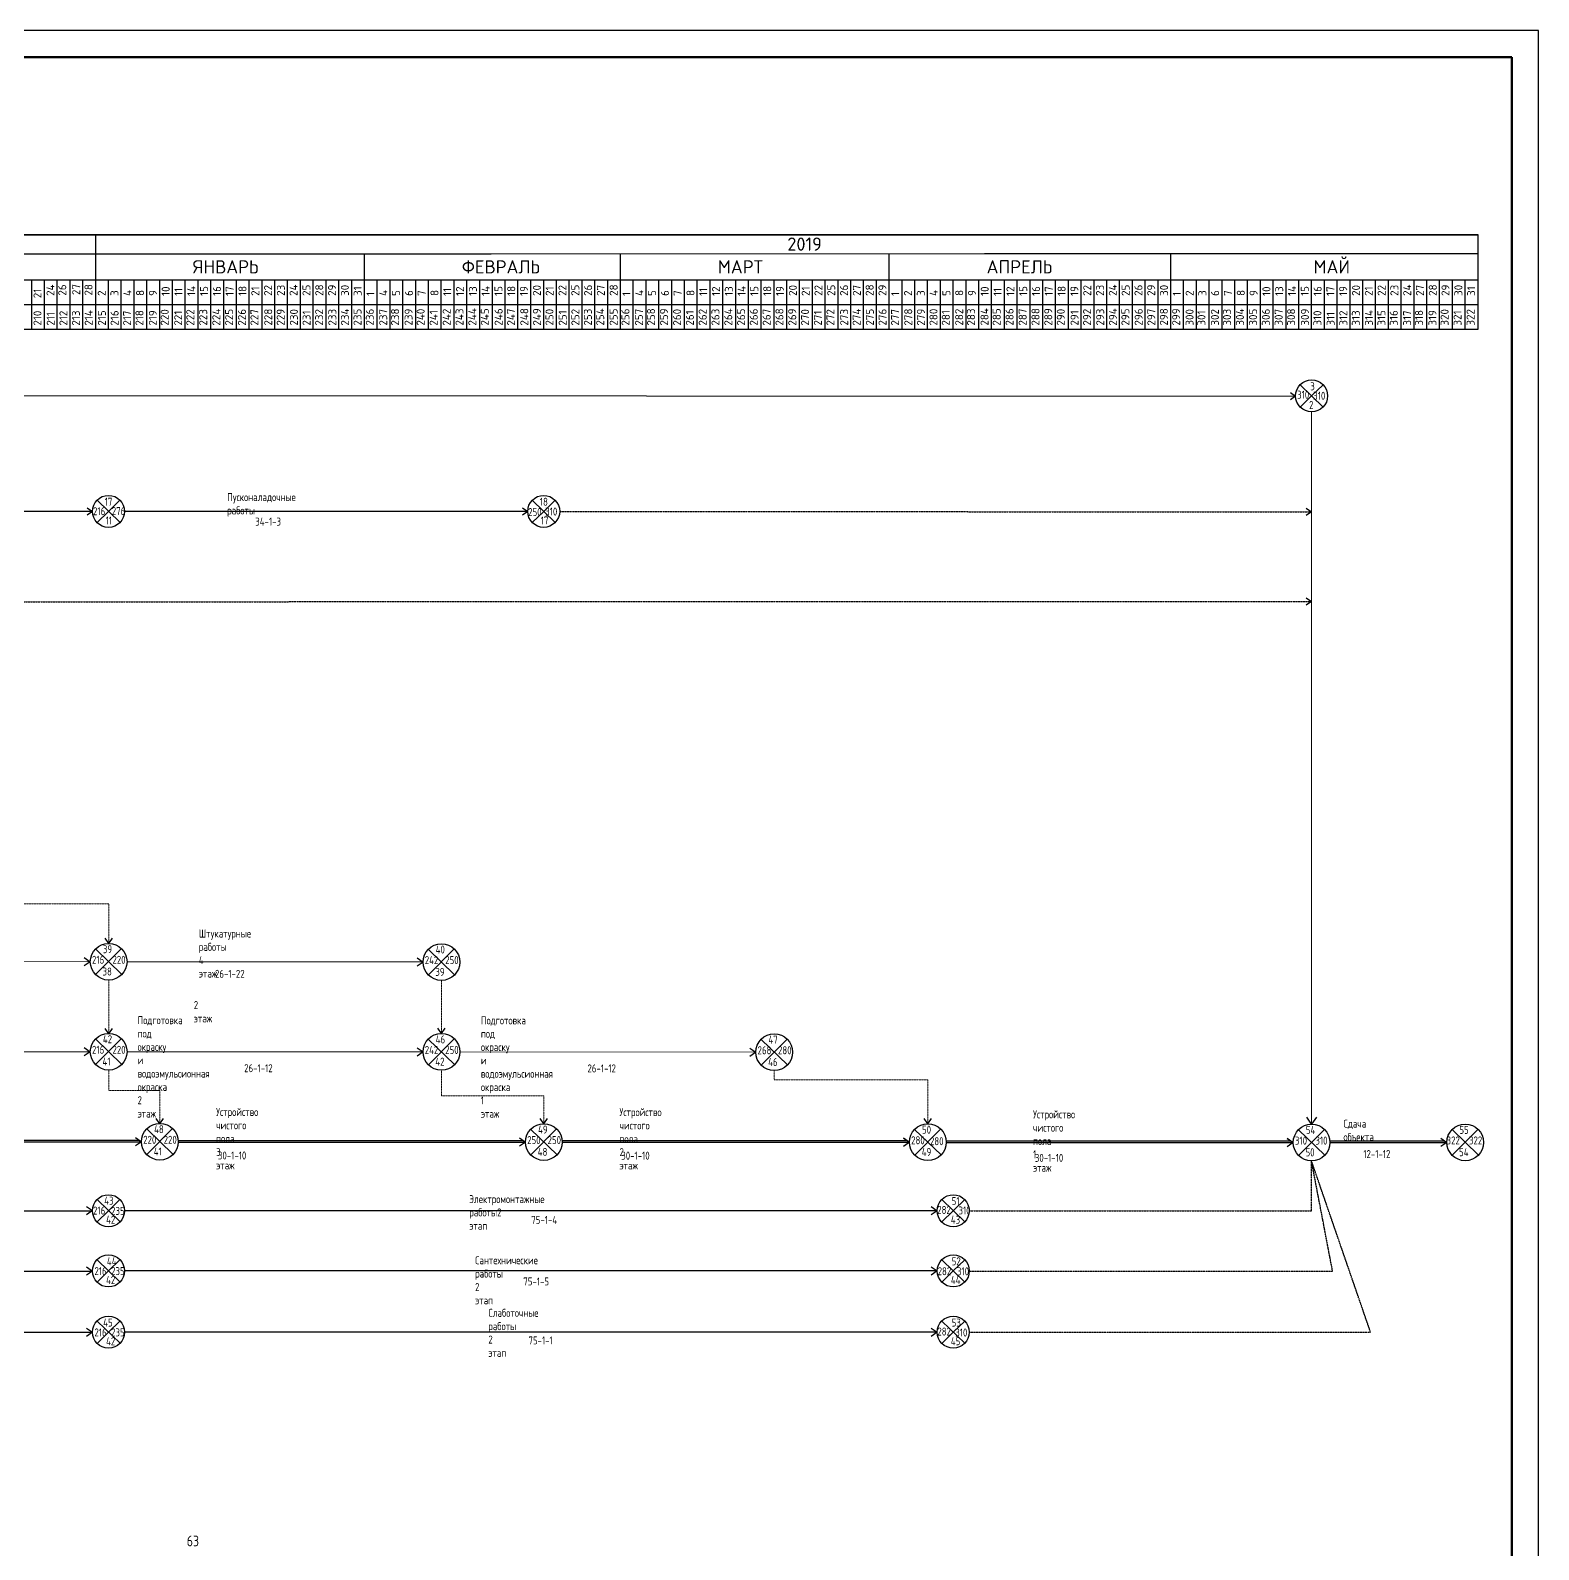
# Model space of a CAD drawing. Header units: millimetres. Extents: x -345369 to 252202, y 74562 to 424723.
# Drawn here: x -76518 to -48326, y 174752 to 203137 of the extents above; entities that cross this region are included whole.
import ezdxf

# ---------------------------------------------------------------- set-up
doc = ezdxf.new("R2010")
doc.units = ezdxf.units.MM
doc.linetypes.add('DASHED', pattern=[19.05, 12.7, -6.35])
doc.linetypes.add('N1', pattern=[550, 400, -150])
doc.layers.add('1STAIR2D', color=30, linetype='Continuous')
doc.layers.add('A0-08', color=101, linetype='Continuous')
doc.layers.add('Штампы&Таблицы', color=1, linetype='Continuous', lineweight=70)
doc.styles.add('ISOCPEUR', font='isocpeur.TTF', dxfattribs={"width": 0.8})

msp = doc.modelspace()

# ---------------------------------------------------------------- linework, layer by layer
msp.add_line((-48326.352797, 143737.13897), (-48326.352797, 203137.13897))
at = {"lineweight": 20}
for p, q in [((-52569.27172, 196008.539818), (-52569.27172, 182700.699034)), ((-80931.675816, 185739.183265), (-75397.30785, 185736.983549)), ((-74711.505652, 185736.068786), (-69177.216576, 185733.081713)), ((-80934.496144, 184057.646817), (-75400.220684, 184053.98814)), ((-74714.418361, 184054.697671), (-69180.050395, 184052.497955)), ((-68494.248198, 184051.583192), (-62959.959122, 184048.596119))]:
    msp.add_line(p, q, dxfattribs=at)
at = {"linetype": 'N1', "lineweight": 20, "ltscale": 0.01}
for p, q in [((-52570.923239, 195288.334104), (-52569.27172, 182700.699034)), ((-75054.407141, 186820.316676), (-84381.634171, 186820.316676)), ((-75054.407141, 186079.135648), (-75054.407141, 186820.316676)), ((-75054.407141, 184397.586433), (-75054.407141, 185393.332591)), ((-68834.329358, 184394.650054), (-68834.329358, 185387.047567)), ((-75054.407141, 183329.711418), (-75054.407141, 183711.783376)), ((-68834.329358, 183233.574975), (-68834.329358, 183708.846998)), ((-62614.112944, 183702.561973), (-62614.112944, 183528.438215)), ((-62614.112944, 183528.438215), (-59743.332696, 183528.438215)), ((-59743.332696, 183528.438215), (-59743.332696, 182706.984059)), ((-74097.464988, 183329.711418), (-75054.407141, 183329.711418)), ((-74097.464988, 182716.062751), (-74097.464988, 183329.711418)), ((-66920.445052, 183233.574975), (-68834.329358, 183233.574975)), ((-66920.445052, 182709.920438), (-66920.445052, 183233.574975))]:
    msp.add_line(p, q, dxfattribs=at)
at = {"color": 0, "linetype": 'Continuous'}
msp.add_line((-75356.456733, 194150.528362), (-106397.267813, 194150.528362), dxfattribs=at)
at = {"linetype": 'Continuous'}
for p, q in [((-67222.448434, 194150.528362), (-74758.367887, 194150.528362)), ((-67222.448434, 194150.528362), (-74758.367887, 194150.528362)), ((-59566.911212, 181083.81059), (-74758.367887, 181083.81059)), ((-59566.014759, 179958.945146), (-74758.367887, 179958.945146)), ((-59566.911212, 178814.044421), (-74758.367887, 178814.044421))]:
    msp.add_line(p, q, dxfattribs=at)
at = {"linetype": 'N1', "ltscale": 0.01}
for p, q in [((-66624.359589, 194150.528362), (-52569.27172, 194140.280744)), ((-80978.49188, 192462.601552), (-52570.552829, 192465.12028)), ((-80978.49188, 192462.601552), (-52570.552829, 192465.12028)), ((-52572.276889, 181084.090549), (-52572.276889, 182014.909147)), ((-52177.553891, 179955.282377), (-52572.276889, 182014.909147)), ((-51467.856116, 178814.132547), (-52572.276889, 182014.909147)), ((-58968.822366, 181083.81059), (-52572.276889, 181084.232301)), ((-58971.856588, 179954.955517), (-52177.582908, 179955.433783)), ((-58968.83081, 178816.291636), (-51467.856116, 178814.132547))]:
    msp.add_line(p, q, dxfattribs=at)
at = {"linetype": 'Continuous', "lineweight": 30}
for p, q in [((-74443.157586, 182365.967436), (-81301.185711, 182366.042098)), ((-81257.418325, 182404.49636), (-74488.350374, 182404.73196)), ((-73755.499019, 182398.473954), (-67311.455894, 182398.698241)), ((-67266.263106, 182359.933718), (-73754.815962, 182360.004357)), ((-66578.386637, 182395.67147), (-60134.343511, 182395.895757)), ((-60089.150723, 182357.131234), (-66577.70358, 182357.201873)), ((-59401.356201, 182389.252654), (-52960.282561, 182389.476838)), ((-52912.15309, 182354.079415), (-59400.575959, 182354.118738)), ((-52228.155024, 182392.738281), (-50089.502313, 182392.812717)), ((-50044.309525, 182354.048194), (-52226.390431, 182354.07195))]:
    msp.add_line(p, q, dxfattribs=at)
at = {"linetype": 'DASHED', "ltscale": 0.5}
for p, q in [((-87195.610704, 181082.388096), (-75358.35209, 181084.277522)), ((-87198.644925, 179953.533024), (-75359.618147, 179955.422733)), ((-90308.63166, 178814.044421), (-75359.864402, 178816.430496))]:
    msp.add_line(p, q, dxfattribs=at)
at = {"linetype": 'DASHED', "ltscale": 0.003}
for p, q in [((-75057.41231, 179958.945146), (-75052.777633, 179958.917282)), ((-59266.970336, 179958.945146), (-59262.335659, 179958.917282))]:
    msp.add_line(p, q, dxfattribs=at)
at = {"layer": '1STAIR2D'}
msp.add_line((-48326.352797, 203137.13897), (-132326.352797, 203137.13897), dxfattribs=at)
at = {"layer": '1STAIR2D', "lineweight": 100}
for p, q in [((-48826.352797, 202637.13897), (-130326.352797, 202637.13897)), ((-48826.352797, 144237.13897), (-48826.352797, 202637.13897))]:
    msp.add_line(p, q, dxfattribs=at)
at = {"layer": 'A0-08', "color": 0, "lineweight": 30}
for p, q in [((-123056.058964, 199317.87628), (-49459.209723, 199317.87628)), ((-119010.121779, 199317.87628), (-49459.209723, 199317.87628)), ((-49459.209723, 199317.87628), (-85664.840601, 199317.87628)), ((-75296.647848, 197553.470532), (-75296.647848, 199317.87628)), ((-49459.209723, 197553.470532), (-49459.209723, 199317.87628)), ((-123855.664503, 198951.17112), (-49459.209723, 198969.31087)), ((-123855.664503, 198951.17112), (-49459.209723, 198969.31087)), ((-85664.840601, 198951.17112), (-49459.209723, 198974.185283)), ((-70272.701546, 197553.470532), (-70272.701546, 198964.236011)), ((-65487.990782, 197553.470532), (-65487.990782, 198965.402645)), ((-60464.04448, 197553.470532), (-60464.04448, 198967.190044)), ((-55200.86264, 197553.470532), (-55200.86264, 198970.535593)), ((-113302.349797, 198479.312065), (-49459.209723, 198479.312065)), ((-76492.825539, 197553.470532), (-76492.825539, 198479.312065)), ((-76255.85843, 197553.470532), (-76255.85843, 198479.312065)), ((-76014.354463, 197553.470532), (-76014.354463, 198479.312065)), ((-75775.118925, 197553.470532), (-75775.118925, 198479.312065)), ((-75535.883386, 197553.470532), (-75535.883386, 198479.312065)), ((-75057.41231, 197553.470532), (-75057.41231, 198479.312065)), ((-74818.176772, 197553.470532), (-74818.176772, 198479.312065)), ((-74578.941234, 197553.470532), (-74578.941234, 198479.312065)), ((-74339.705695, 197553.470532), (-74339.705695, 198479.312065)), ((-74100.470157, 197553.470532), (-74100.470157, 198479.312065)), ((-73861.234619, 197553.470532), (-73861.234619, 198479.312065)), ((-73621.999081, 197553.470532), (-73621.999081, 198479.312065)), ((-73382.763543, 197553.470532), (-73382.763543, 198479.312065)), ((-73143.528004, 197553.470532), (-73143.528004, 198479.312065)), ((-72904.292466, 197553.470532), (-72904.292466, 198479.312065)), ((-72665.056928, 197553.470532), (-72665.056928, 198479.312065)), ((-72425.82139, 197553.470532), (-72425.82139, 198479.312065)), ((-72186.585852, 197553.470532), (-72186.585852, 198479.312065)), ((-71947.350313, 197553.470532), (-71947.350313, 198479.312065)), ((-71710.383204, 197553.470532), (-71710.383204, 198479.312065)), ((-71468.879237, 197553.470532), (-71468.879237, 198479.312065)), ((-71229.643699, 197553.470532), (-71229.643699, 198479.312065)), ((-70990.408161, 197553.470532), (-70990.408161, 198479.312065)), ((-70751.172622, 197553.470532), (-70751.172622, 198479.312065)), ((-70511.937084, 197553.470532), (-70511.937084, 198479.312065)), ((-70272.701546, 197553.470532), (-70272.701546, 198479.312065)), ((-70033.466008, 197553.470532), (-70033.466008, 198479.312065)), ((-69794.23047, 197553.470532), (-69794.23047, 198479.312065)), ((-69554.994932, 197553.470532), (-69554.994932, 198479.312065)), ((-69315.759393, 197553.470532), (-69315.759393, 198479.312065)), ((-69076.523855, 197553.470532), (-69076.523855, 198479.312065)), ((-68837.288317, 197553.470532), (-68837.288317, 198479.312065)), ((-68598.052779, 197553.470532), (-68598.052779, 198479.312065)), ((-68358.817241, 197553.470532), (-68358.817241, 198479.312065)), ((-68119.581702, 197553.470532), (-68119.581702, 198479.312065)), ((-67880.346164, 197553.470532), (-67880.346164, 198479.312065)), ((-67641.110626, 197553.470532), (-67641.110626, 198479.312065)), ((-67404.143517, 197553.470532), (-67404.143517, 198479.312065)), ((-67162.63955, 197553.470532), (-67162.63955, 198479.312065)), ((-66923.404011, 197553.470532), (-66923.404011, 198479.312065)), ((-66684.168473, 197553.470532), (-66684.168473, 198479.312065)), ((-66444.932935, 197553.470532), (-66444.932935, 198479.312065)), ((-66205.697397, 197553.470532), (-66205.697397, 198479.312065)), ((-65966.461859, 197553.470532), (-65966.461859, 198479.312065)), ((-65727.22632, 197553.470532), (-65727.22632, 198479.312065)), ((-65487.990782, 197553.470532), (-65487.990782, 198479.312065)), ((-65248.755244, 197553.470532), (-65248.755244, 198479.312065)), ((-65009.519706, 197553.470532), (-65009.519706, 198479.312065)), ((-64770.284168, 197553.470532), (-64770.284168, 198479.312065)), ((-64531.048629, 197553.470532), (-64531.048629, 198479.312065)), ((-64291.813091, 197553.470532), (-64291.813091, 198479.312065)), ((-64052.577553, 197553.470532), (-64052.577553, 198479.312065)), ((-63813.342015, 197553.470532), (-63813.342015, 198479.312065)), ((-63574.106477, 197553.470532), (-63574.106477, 198479.312065)), ((-63334.870938, 197553.470532), (-63334.870938, 198479.312065)), ((-63097.903829, 197553.470532), (-63097.903829, 198479.312065)), ((-62856.399862, 197553.470532), (-62856.399862, 198479.312065)), ((-62617.164324, 197553.470532), (-62617.164324, 198479.312065)), ((-62377.928786, 197553.470532), (-62377.928786, 198479.312065)), ((-62138.693247, 197553.470532), (-62138.693247, 198479.312065)), ((-61899.457709, 197553.470532), (-61899.457709, 198479.312065)), ((-61660.222171, 197553.470532), (-61660.222171, 198479.312065)), ((-61420.986633, 197553.470532), (-61420.986633, 198479.312065)), ((-61181.751095, 197553.470532), (-61181.751095, 198479.312065)), ((-60942.515557, 197553.470532), (-60942.515557, 198479.312065)), ((-60703.280018, 197553.470532), (-60703.280018, 198479.312065)), ((-60464.04448, 197553.470532), (-60464.04448, 198479.312065)), ((-60224.808942, 197553.470532), (-60224.808942, 198479.312065)), ((-59985.573404, 197553.470532), (-59985.573404, 198479.312065)), ((-59746.337866, 197553.470532), (-59746.337866, 198479.312065)), ((-59507.102327, 197553.470532), (-59507.102327, 198479.312065)), ((-59267.866789, 197553.470532), (-59267.866789, 198479.312065)), ((-59028.631251, 197553.470532), (-59028.631251, 198479.312065)), ((-58791.664142, 197553.470532), (-58791.664142, 198479.312065)), ((-58550.160175, 197553.470532), (-58550.160175, 198479.312065)), ((-58310.924636, 197553.470532), (-58310.924636, 198479.312065)), ((-58071.689098, 197553.470532), (-58071.689098, 198479.312065)), ((-57832.45356, 197553.470532), (-57832.45356, 198479.312065)), ((-57593.218022, 197553.470532), (-57593.218022, 198479.312065)), ((-57353.982484, 197553.470532), (-57353.982484, 198479.312065)), ((-57114.746945, 197553.470532), (-57114.746945, 198479.312065)), ((-56875.511407, 197553.470532), (-56875.511407, 198479.312065)), ((-56636.275869, 197553.470532), (-56636.275869, 198479.312065)), ((-56397.040331, 197553.470532), (-56397.040331, 198479.312065)), ((-56157.804793, 197553.470532), (-56157.804793, 198479.312065)), ((-55918.569254, 197553.470532), (-55918.569254, 198479.312065)), ((-55679.333716, 197553.470532), (-55679.333716, 198479.312065)), ((-55440.098178, 197553.470532), (-55440.098178, 198479.312065)), ((-55200.86264, 197553.470532), (-55200.86264, 198479.312065)), ((-54961.627102, 197553.470532), (-54961.627102, 198479.312065)), ((-54722.391563, 197553.470532), (-54722.391563, 198479.312065)), ((-54485.424454, 197553.470532), (-54485.424454, 198479.312065)), ((-54243.920487, 197553.470532), (-54243.920487, 198479.312065)), ((-54004.684949, 197553.470532), (-54004.684949, 198479.312065)), ((-53765.449411, 197553.470532), (-53765.449411, 198479.312065)), ((-53765.449411, 197553.470532), (-53765.449411, 198479.312065)), ((-53526.213872, 197553.470532), (-53526.213872, 198479.312065)), ((-53286.978334, 197553.470532), (-53286.978334, 198479.312065)), ((-53047.742796, 197553.470532), (-53047.742796, 198479.312065)), ((-52808.507258, 197553.470532), (-52808.507258, 198479.312065)), ((-52569.27172, 197553.470532), (-52569.27172, 198479.312065)), ((-52330.036182, 197553.470532), (-52330.036182, 198479.312065)), ((-52090.800643, 197553.470532), (-52090.800643, 198479.312065)), ((-51851.565105, 197553.470532), (-51851.565105, 198479.312065)), ((-51612.329567, 197553.470532), (-51612.329567, 198479.312065)), ((-51373.094029, 197553.470532), (-51373.094029, 198479.312065)), ((-51133.858491, 197553.470532), (-51133.858491, 198479.312065)), ((-50894.622952, 197553.470532), (-50894.622952, 198479.312065)), ((-50655.387414, 197553.470532), (-50655.387414, 198479.312065)), ((-50418.420305, 197553.470532), (-50418.420305, 198479.312065)), ((-50176.916338, 197553.470532), (-50176.916338, 198479.312065)), ((-49937.6808, 197553.470532), (-49937.6808, 198479.312065)), ((-49698.445261, 197553.470532), (-49698.445261, 198479.312065)), ((-49459.209723, 197553.470532), (-49459.209723, 198479.312065)), ((-123186.46479, 198016.391299), (-49459.209723, 198016.391299)), ((-113302.349797, 197553.470532), (-49459.209723, 197553.470532))]:
    msp.add_line(p, q, dxfattribs=at)
at = {"layer": 'A0-08', "color": 0, "lineweight": 25}
for p, q in [((-52784.360418, 196515.344724), (-52354.183021, 196099.823758)), ((-52569.27172, 196307.584241), (-52355.602075, 196516.803862)), ((-118598.280261, 196336.541719), (-52868.28885, 196303.544114)), ((-52782.941364, 196098.36462), (-52569.27172, 196307.584241)), ((-75272.501009, 194358.288845), (-74842.323611, 193942.767879)), ((-67138.49271, 194358.288845), (-66708.315313, 193942.767879)), ((-75301.040209, 185974.464235), (-74807.774072, 185498.004005)), ((-75299.413039, 185496.330873), (-74815.31916, 185982.035657)), ((-75054.407141, 186079.135648), (-75123.017074, 186177.120788)), ((-75054.407141, 186079.135648), (-74985.797207, 186177.120788)), ((-69080.962426, 185968.17921), (-68587.69629, 185491.71898)), ((-69079.335257, 185490.045849), (-68595.241377, 185975.750632)), ((-75301.040209, 184292.915019), (-74807.774072, 183816.454789)), ((-75299.413039, 183814.781658), (-74815.31916, 184300.486441)), ((-75054.407141, 184391.314554), (-75123.017074, 184489.299694)), ((-75054.407141, 184391.314554), (-74985.797207, 184489.299694)), ((-69080.962426, 184289.978641), (-68587.69629, 183813.518411)), ((-69079.335257, 183811.84528), (-68595.241377, 184297.550063)), ((-68834.329358, 184394.650054), (-68902.939292, 184492.635194)), ((-68834.329358, 184394.650054), (-68765.719424, 184492.635194)), ((-62860.746012, 184283.693616), (-62367.479876, 183807.233386)), ((-62859.118843, 183805.560255), (-62375.024964, 184291.265038)), ((-74097.464988, 182709.920409), (-74166.074921, 182807.905549)), ((-74097.464988, 182709.920409), (-74028.855054, 182807.905549)), ((-66920.304759, 182709.920409), (-66988.914693, 182807.905549)), ((-66920.304759, 182709.920409), (-66851.694826, 182807.905549)), ((-59743.332696, 182706.984059), (-59811.94263, 182804.969199)), ((-59743.332696, 182706.984059), (-59674.722762, 182804.969199)), ((-74344.098056, 182611.391338), (-73850.83192, 182134.931108)), ((-74342.470887, 182133.257977), (-73858.377007, 182618.96276)), ((-67167.07812, 182605.249024), (-66673.811984, 182128.788794)), ((-67165.450951, 182127.115663), (-66681.357072, 182612.820446)), ((-59989.965764, 182602.312646), (-59496.699628, 182125.852416)), ((-59988.338595, 182124.179285), (-59504.244716, 182609.884068)), ((-52815.904788, 182596.027621), (-52322.638651, 182119.567391)), ((-52814.277619, 182117.89426), (-52330.183739, 182603.599043)), ((-49945.12454, 182599.363501), (-49451.858403, 182122.903271)), ((-49943.49737, 182121.230139), (-49459.403491, 182606.934923)), ((-75272.501009, 181291.571073), (-74842.323611, 180876.050106)), ((-75057.41231, 181083.81059), (-74843.742666, 181293.030211)), ((-59482.955488, 181291.571073), (-59052.77809, 180876.050106)), ((-59267.866789, 181083.81059), (-59054.197145, 181293.030211)), ((-75271.081954, 180874.590968), (-75057.41231, 181083.81059)), ((-59481.536433, 180874.590968), (-59267.866789, 181083.81059)), ((-75272.501009, 180166.705629), (-74842.323611, 179751.184663)), ((-75057.41231, 179958.945146), (-74843.742666, 180168.164767)), ((-59482.059035, 180166.705629), (-59051.881638, 179751.184663)), ((-59266.970336, 179958.945146), (-59053.300692, 180168.164767)), ((-75271.081954, 179749.725525), (-75057.41231, 179958.945146)), ((-59480.639981, 179749.725525), (-59266.970336, 179958.945146)), ((-75272.501009, 179021.804904), (-74842.323611, 178606.283937)), ((-75057.41231, 178814.044421), (-74843.742666, 179023.264042)), ((-59482.955488, 179021.804904), (-59052.77809, 178606.283937)), ((-59267.866789, 178814.044421), (-59054.197145, 179023.264042)), ((-75271.081954, 178604.8248), (-75057.41231, 178814.044421)), ((-59481.536433, 178604.8248), (-59267.866789, 178814.044421))]:
    msp.add_line(p, q, dxfattribs=at)
for points in [[(-52966.27399, 196372.154048), (-52868.28885, 196303.544114), (-52966.27399, 196234.93418)], [(-75454.441873, 194219.138296), (-75356.456733, 194150.528362), (-75454.441873, 194081.918428)], [(-75271.081954, 193941.308741), (-75057.41231, 194150.528362), (-74843.742666, 194359.747983)], [(-67320.433574, 194219.138296), (-67222.448434, 194150.528362), (-67320.433574, 194081.918428)], [(-67137.073656, 193941.308741), (-66923.404011, 194150.528362), (-66709.734367, 194359.747983)], [(-52668.908379, 194208.891882), (-52570.923239, 194140.281948), (-52668.908379, 194071.672015)], [(-52668.537969, 192533.730214), (-52570.552829, 192465.12028), (-52668.537969, 192396.510347)], [(-75509.66333, 185814.196683), (-75397.307935, 185735.524588), (-75509.66333, 185656.852494)], [(-69289.585547, 185807.911658), (-69177.230152, 185729.239564), (-69289.585547, 185650.567469)], [(-75509.66333, 184132.647468), (-75397.307935, 184053.975373), (-75509.66333, 183975.303278)], [(-69289.585547, 184129.711089), (-69177.230152, 184051.038995), (-69289.585547, 183972.3669)], [(-63069.369133, 184123.426064), (-62957.013738, 184044.75397), (-63069.369133, 183966.081875)], [(-52479.30039, 182829.19141), (-52569.27172, 182700.699034), (-52659.24305, 182829.19141)], [(-67375.701241, 182444.981473), (-67263.345846, 182366.309378), (-67375.701241, 182287.637283)], [(-60198.588885, 182442.045094), (-60086.23349, 182363.373), (-60198.588885, 182284.700905)], [(-60198.588859, 182442.178989), (-60086.233464, 182363.506894), (-60198.588859, 182284.8348)], [(-53024.527909, 182435.76007), (-52912.172514, 182357.087975), (-53024.527909, 182278.41588)], [(-50153.747661, 182439.095949), (-50041.392266, 182360.423854), (-50153.747661, 182281.75176)], [(-50153.747661, 182439.095949), (-50041.392266, 182360.423854), (-50153.747661, 182281.75176)], [(-75468.806723, 181164.280545), (-75356.451328, 181085.60845), (-75468.806723, 181006.936356)], [(-59679.266607, 181162.482684), (-59566.911212, 181083.81059), (-59679.266607, 181005.138495)], [(-75468.809273, 180036.310472), (-75356.453878, 179957.638378), (-75468.809273, 179878.966283)], [(-59678.370154, 180037.617241), (-59566.014759, 179958.945146), (-59678.370154, 179880.273051)], [(-75468.812128, 178892.716515), (-75356.456733, 178814.044421), (-75468.812128, 178735.372326)], [(-59679.266607, 178892.716515), (-59566.911212, 178814.044421), (-59679.266607, 178735.372326)]]:
    msp.add_lwpolyline(points, dxfattribs=at)
at = {"layer": 'A0-08', "color": 0, "lineweight": 30}
for points in [[(-74552.596456, 182451.724723), (-74440.241061, 182373.052628), (-74552.596456, 182294.380534)], [(-67375.701976, 182445.691004), (-67263.34658, 182367.018909), (-67375.701976, 182288.346815)], [(-60198.589593, 182442.88852), (-60086.234198, 182364.216425), (-60198.589593, 182285.544331)], [(-53024.528643, 182436.469601), (-52912.173248, 182357.797506), (-53024.528643, 182279.125412)], [(-50153.748395, 182439.80548), (-50041.393, 182361.133386), (-50153.748395, 182282.461291)]]:
    msp.add_lwpolyline(points, dxfattribs=at)
at = {"layer": 'A0-08', "color": 0, "lineweight": 25}
for centre, radius in [((-52569.27172, 196307.584241), 299.044423), ((-75057.41231, 194150.528362), 299.044423), ((-66923.404011, 194150.528362), 299.044423), ((-75054.407141, 185736.23412), 342.901528), ((-68834.329358, 185729.949095), 342.901528), ((-75054.407141, 184054.684904), 342.901528), ((-68834.329358, 184051.748526), 342.901528), ((-62614.112944, 184045.463501), 342.901528), ((-74097.464988, 182373.161223), 342.901528), ((-66920.445052, 182367.018909), 342.901528), ((-59743.332696, 182364.082531), 342.901528), ((-52569.27172, 182357.797506), 342.901528), ((-49698.491472, 182361.133386), 342.901528), ((-75057.41231, 181083.81059), 299.044423), ((-59267.866789, 181083.81059), 299.044423), ((-75057.41231, 179958.945146), 299.044423), ((-59266.970336, 179958.945146), 299.044423), ((-75057.41231, 178814.044421), 299.044423), ((-59267.866789, 178814.044421), 299.044423)]:
    msp.add_circle(centre, radius, dxfattribs=at)
at = {"layer": 'Штампы&Таблицы', "lineweight": 25}
msp.add_line((-48326.338093, 143737.157252), (-48326.338093, 203137.157252), dxfattribs=at)

# ---------------------------------------------------------------- texts
at = {"lineweight": 25, "style": 'ISOCPEUR'}
for s, p in [('2019', (-62368.420764, 199020.499496)), ('ЯНВАРЬ', (-73477.549375, 198595.266871)), ('ФЕВРАЛЬ', (-68453.603073, 198595.266871)), ('МАРТ', (-63668.892309, 198595.266871)), ('АПРЕЛЬ', (-58644.946007, 198595.266871)), ('МАЙ', (-52534.407225, 198595.266871))]:
    msp.add_text(s, height=247.4037, dxfattribs=at).set_placement(p)
at = {"layer": 'A0-08', "color": 0, "lineweight": 25, "style": 'ISOCPEUR'}
for s, height, p in [('21', 149.5222114, (-76310.268095, 198132.623385)), ('24', 149.5222114, (-76067.180442, 198176.055447)), ('26', 149.5222114, (-75847.195068, 198180.402556)), ('27', 149.5222114, (-75586.419807, 198191.739855)), ('28', 149.5222114, (-75357.188928, 198181.959476)), ('2', 149.522211, (-75110.238289, 198176.055447)), ('3', 149.522211, (-74871.002751, 198176.055447)), ('4', 149.522211, (-74631.767213, 198176.055447)), ('8', 149.522211, (-74392.531675, 198176.055447)), ('9', 149.522211, (-74153.296136, 198176.055447)), ('10', 149.5222114, (-73914.060598, 198176.055447)), ('11', 149.5222114, (-73674.82506, 198176.055447)), ('14', 149.5222114, (-73435.589522, 198176.055447)), ('15', 149.5222114, (-73196.353984, 198176.055447)), ('16', 149.5222114, (-72957.118445, 198176.055447)), ('17', 149.5222114, (-72717.882907, 198176.055447)), ('18', 149.5222114, (-72478.647369, 198176.055447)), ('21', 149.5222114, (-72239.411831, 198176.055447)), ('22', 149.5222114, (-72000.176293, 198176.055447)), ('23', 149.5222114, (-71760.940754, 198176.055447)), ('24', 149.5222114, (-71523.973645, 198176.055447)), ('25', 149.5222114, (-71282.469678, 198176.055447)), ('28', 149.5222114, (-71043.23414, 198176.055447)), ('29', 149.5222114, (-70803.998602, 198176.055447)), ('30', 149.5222114, (-70564.763063, 198176.055447)), ('31', 149.5222114, (-70325.527525, 198176.055447)), ('1', 149.522211, (-70086.291987, 198176.055447)), ('4', 149.522211, (-69847.056449, 198176.055447)), ('5', 149.522211, (-69607.820911, 198176.055447)), ('6', 149.522211, (-69368.585372, 198176.055447)), ('7', 149.522211, (-69129.349834, 198176.055447)), ('8', 149.522211, (-68890.114296, 198176.055447)), ('11', 149.5222114, (-68650.878758, 198176.055447)), ('12', 149.5222114, (-68411.64322, 198176.055447)), ('13', 149.5222114, (-68172.407681, 198176.055447)), ('14', 149.5222114, (-67933.172143, 198176.055447)), ('15', 149.5222114, (-67693.936605, 198176.055447)), ('18', 149.5222114, (-67454.701067, 198176.055447)), ('19', 149.5222114, (-67217.733958, 198176.055447)), ('20', 149.5222114, (-66976.229991, 198176.055447)), ('21', 149.5222114, (-66736.994452, 198176.055447)), ('22', 149.5222114, (-66497.758914, 198176.055447)), ('25', 149.5222114, (-66258.523376, 198176.055447)), ('26', 149.5222114, (-66019.287838, 198176.055447)), ('27', 149.5222114, (-65780.0523, 198176.055447)), ('28', 149.5222114, (-65540.816761, 198176.055447)), ('1', 149.522211, (-65301.581223, 198176.055447)), ('4', 149.522211, (-65062.345685, 198176.055447)), ('5', 149.522211, (-64823.110147, 198176.055447)), ('6', 149.522211, (-64583.874609, 198176.055447)), ('7', 149.522211, (-64344.63907, 198176.055447)), ('8', 149.522211, (-64105.403532, 198176.055447)), ('11', 149.5222114, (-63866.167994, 198176.055447)), ('12', 149.5222114, (-63626.932456, 198176.055447)), ('13', 149.5222114, (-63387.696918, 198176.055447)), ('14', 149.5222114, (-63148.461379, 198176.055447)), ('15', 149.5222114, (-62911.49427, 198176.055447)), ('18', 149.5222114, (-62669.990303, 198176.055447)), ('19', 149.5222114, (-62430.754765, 198176.055447)), ('20', 149.5222114, (-62191.519227, 198176.055447)), ('21', 149.5222114, (-61952.283688, 198176.055447)), ('22', 149.5222114, (-61713.04815, 198176.055447)), ('25', 149.5222114, (-61473.812612, 198176.055447)), ('26', 149.5222114, (-61234.577074, 198176.055447)), ('27', 149.5222114, (-60995.341536, 198176.055447)), ('28', 149.5222114, (-60756.105997, 198176.055447)), ('29', 149.5222114, (-60516.870459, 198176.055447)), ('1', 149.522211, (-60277.634921, 198176.055447)), ('2', 149.522211, (-60038.399383, 198176.055447)), ('3', 149.522211, (-59799.163845, 198176.055447)), ('4', 149.522211, (-59559.928306, 198176.055447)), ('5', 149.522211, (-59320.692768, 198176.055447)), ('8', 149.522211, (-59081.45723, 198176.055447)), ('9', 149.522211, (-58842.221692, 198176.055447)), ('10', 149.5222114, (-58605.254583, 198176.055447)), ('11', 149.5222114, (-58363.750616, 198176.055447)), ('12', 149.5222114, (-58124.515077, 198176.055447)), ('15', 149.5222114, (-57885.279539, 198176.055447)), ('16', 149.5222114, (-57646.044001, 198176.055447)), ('17', 149.5222114, (-57406.808463, 198176.055447)), ('18', 149.5222114, (-57167.572925, 198176.055447)), ('19', 149.5222114, (-56928.337386, 198176.055447)), ('22', 149.5222114, (-56689.101848, 198176.055447)), ('23', 149.5222114, (-56449.86631, 198176.055447)), ('24', 149.5222114, (-56210.630772, 198176.055447)), ('25', 149.5222114, (-55971.395234, 198176.055447)), ('26', 149.5222114, (-55732.159695, 198176.055447)), ('29', 149.5222114, (-55492.924157, 198176.055447)), ('30', 149.5222114, (-55253.688619, 198176.055447)), ('1', 149.522211, (-55014.453081, 198176.055447)), ('2', 149.522211, (-54775.217543, 198176.055447)), ('3', 149.522211, (-54535.982004, 198176.055447)), ('6', 149.522211, (-54299.014895, 198176.055447)), ('7', 149.522211, (-54057.510928, 198176.055447)), ('8', 149.522211, (-53818.27539, 198176.055447)), ('9', 149.522211, (-53579.039852, 198176.055447)), ('10', 149.5222114, (-53339.804313, 198176.055447)), ('13', 149.5222114, (-53100.568775, 198176.055447)), ('14', 149.5222114, (-52861.333237, 198176.055447)), ('15', 149.5222114, (-52622.097699, 198176.055447)), ('16', 149.5222114, (-52382.862161, 198176.055447)), ('17', 149.5222114, (-52143.626622, 198176.055447)), ('19', 149.5222114, (-51904.462308, 198176.055447)), ('20', 149.5222114, (-51665.22677, 198176.055447)), ('21', 149.5222114, (-51425.991232, 198176.055447)), ('22', 149.5222114, (-51186.755694, 198176.055447)), ('23', 149.5222114, (-50947.520155, 198176.055447)), ('24', 149.5222114, (-50708.284617, 198176.055447)), ('27', 149.5222114, (-50469.049079, 198176.055447)), ('28', 149.5222114, (-50229.813541, 198176.055447)), ('29', 149.5222114, (-49992.846432, 198176.055447)), ('30', 149.5222114, (-49751.342464, 198176.055447)), ('31', 149.5222114, (-49512.106926, 198176.055447)), ('210', 149.5222114, (-76310.413838, 197620.966867)), ('211', 149.5222114, (-76063.003436, 197620.966867)), ('212', 149.5222114, (-75826.01017, 197620.966867)), ('213', 149.5222114, (-75591.621567, 197620.966867)), ('214', 149.5222114, (-75353.471685, 197620.966867)), ('215', 149.5222114, (-75106.061283, 197620.966867)), ('216', 149.5222114, (-74869.068017, 197620.966867)), ('217', 149.5222114, (-74634.679415, 197620.966867)), ('218', 149.5222114, (-74404.465948, 197620.966867)), ('219', 149.5222114, (-74154.297025, 197620.966867)), ('220', 149.5222114, (-73932.900167, 197620.966867)), ('221', 149.5222114, (-73680.721663, 197620.966867)), ('222', 149.5222114, (-73454.178872, 197620.966867)), ('223', 149.5222114, (-73212.399573, 197620.966867)), ('224', 149.5222114, (-72968.02041, 197620.966867)), ('225', 149.5222114, (-72728.279026, 197620.966867)), ('226', 149.5222114, (-72489.099591, 197620.966867)), ('227', 149.5222114, (-72254.971379, 197620.966867)), ('228', 149.5222114, (-71997.593399, 197620.966867)), ('229', 149.5222114, (-71764.938612, 197620.966867)), ('230', 149.5222114, (-71517.52821, 197620.966867)), ('231', 149.5222114, (-71280.534944, 197620.966867)), ('232', 149.5222114, (-71046.146342, 197620.966867)), ('233', 149.5222114, (-70799.821595, 197620.966867)), ('234', 149.5222114, (-70562.82833, 197620.966867)), ('235', 149.5222114, (-70328.439727, 197620.966867)), ('236', 149.5222114, (-70098.226261, 197620.966867)), ('237', 149.5222114, (-69848.057338, 197620.966867)), ('238', 149.5222114, (-69626.66048, 197620.966867)), ('239', 149.5222114, (-69374.481976, 197620.966867)), ('240', 149.5222114, (-69147.939185, 197620.966867)), ('241', 149.5222114, (-68906.159886, 197620.966867)), ('242', 149.5222114, (-68661.780722, 197620.966867)), ('243', 149.5222114, (-68422.039339, 197620.966867)), ('244', 149.5222114, (-68182.859904, 197620.966867)), ('245', 149.5222114, (-67948.731692, 197620.966867)), ('246', 149.5222114, (-67691.353712, 197620.966867)), ('247', 149.5222114, (-67458.698925, 197620.966867)), ('248', 149.5222114, (-67211.288522, 197620.966867)), ('249', 149.5222114, (-66974.295257, 197620.966867)), ('250', 149.5222114, (-66739.906654, 197620.966867)), ('251', 149.5222114, (-66493.581908, 197620.966867)), ('252', 149.5222114, (-66256.588642, 197620.966867)), ('253', 149.5222114, (-66022.20004, 197620.966867)), ('254', 149.5222114, (-65791.986573, 197620.966867)), ('255', 149.5222114, (-65541.81765, 197620.966867)), ('256', 149.5222114, (-65320.420792, 197620.966867)), ('257', 149.5222114, (-65068.242288, 197620.966867)), ('258', 149.5222114, (-64841.699497, 197620.966867)), ('259', 149.5222114, (-64599.920198, 197620.966867)), ('260', 149.5222114, (-64355.541035, 197620.966867)), ('261', 149.5222114, (-64116.305496, 197620.966867)), ('262', 149.5222114, (-63877.069958, 197620.966867)), ('263', 149.5222114, (-63637.83442, 197620.966867)), ('264', 149.5222114, (-63398.598882, 197620.966867)), ('265', 149.5222114, (-63159.363344, 197620.966867)), ('266', 149.5222114, (-62922.396235, 197620.966867)), ('267', 149.5222114, (-62680.892267, 197620.966867)), ('268', 149.5222114, (-62441.656729, 197620.966867)), ('269', 149.5222114, (-62202.421191, 197620.966867)), ('270', 149.5222114, (-61962.679808, 197620.966867)), ('271', 149.5222114, (-61723.500373, 197620.966867)), ('272', 149.5222114, (-61489.372161, 197620.966867)), ('273', 149.5222114, (-61231.994181, 197620.966867)), ('274', 149.5222114, (-60999.339393, 197620.966867)), ('275', 149.5222114, (-60751.928991, 197620.966867)), ('276', 149.5222114, (-60514.935726, 197620.966867)), ('277', 149.5222114, (-60280.547123, 197620.966867)), ('278', 149.5222114, (-60034.222377, 197620.966867)), ('279', 149.5222114, (-59797.229111, 197620.966867)), ('280', 149.5222114, (-59562.840508, 197620.966867)), ('281', 149.5222114, (-59332.627042, 197620.966867)), ('282', 149.5222114, (-59082.458119, 197620.966867)), ('283', 149.5222114, (-58861.061261, 197620.966867)), ('284', 149.5222114, (-58608.882757, 197620.966867)), ('285', 149.5222114, (-58382.339966, 197620.966867)), ('286', 149.5222114, (-58140.560667, 197620.966867)), ('287', 149.5222114, (-57896.181503, 197620.966867)), ('288', 149.5222114, (-57656.44012, 197620.966867)), ('289', 149.5222114, (-57417.260685, 197620.966867)), ('290', 149.5222114, (-57183.132473, 197620.966867)), ('291', 149.5222114, (-56925.754493, 197620.966867)), ('292', 149.5222114, (-56693.099706, 197620.966867)), ('293', 149.5222114, (-56445.689304, 197620.966867)), ('294', 149.5222114, (-56208.696038, 197620.966867)), ('295', 149.5222114, (-55975.393091, 197620.966867)), ('296', 149.5222114, (-55727.982689, 197620.966867)), ('297', 149.5222114, (-55490.989423, 197620.966867)), ('298', 149.5222114, (-55256.600821, 197620.966867)), ('299', 149.5222114, (-55026.387354, 197620.966867)), ('300', 149.5222114, (-54776.218431, 197620.966867)), ('301', 149.5222114, (-54554.821573, 197620.966867)), ('302', 149.5222114, (-54302.64307, 197620.966867)), ('303', 149.5222114, (-54076.100278, 197620.966867)), ('304', 149.5222114, (-53834.320979, 197620.966867)), ('305', 149.5222114, (-53589.941816, 197620.966867)), ('306', 149.5222114, (-53350.200433, 197620.966867)), ('307', 149.5222114, (-53111.020998, 197620.966867)), ('308', 149.5222114, (-52876.892786, 197620.966867)), ('309', 149.5222114, (-52619.514806, 197620.966867)), ('310', 149.5222114, (-52386.860018, 197620.966867)), ('311', 149.5222114, (-52139.449616, 197620.966867)), ('312', 149.5222114, (-51902.456351, 197620.966867)), ('313', 149.5222114, (-51668.067748, 197620.966867)), ('314', 149.5222114, (-51423.985274, 197620.966867)), ('315', 149.5222114, (-51189.596671, 197620.966867)), ('316', 149.5222114, (-50959.383205, 197620.966867)), ('317', 149.5222114, (-50709.214282, 197620.966867)), ('318', 149.5222114, (-50487.817424, 197620.966867)), ('319', 149.5222114, (-50235.63892, 197620.966867)), ('320', 149.5222114, (-50009.096129, 197620.966867)), ('321', 149.5222114, (-49767.31683, 197620.966867)), ('322', 149.5222114, (-49522.937667, 197620.966867))]:
    msp.add_text(s, height=height, rotation=90, dxfattribs=at).set_placement(p)
at = {"layer": 'A0-08', "color": 0, "lineweight": 25, "attachment_point": 1, "style": 'ISOCPEUR'}
for s, width, heights, insert, char_height in [('3', 2.49875162, [0], (-52594.345766, 196562.370014), 149.522211), ('310', 2.5, [0], (-52840.969824, 196404.202028), 149.5222114), ('2', 2.49875162, [0], (-52617.129705, 196213.020033), 149.522211), ('310', 5.21414565, [0], (-52539.11768, 196385.283293), 149.5222114), ('Пусконаладочные работы', 54.99662719, [0], (-72839.258824, 194491.956291), 149.52221137), ('216', 2.49875162, [0], (-75346.072481, 194228.649247), 149.5222114), ('17', 2.49875162, [0], (-75128.678652, 194405.314135), 149.5222114), ('276', 2.49875162, [0], (-74996.38094, 194230.491738), 149.5222114), ('250', 2.5, [0], (-67213.787775, 194212.690587), 149.5222114), ('18', 2.49875162, [0], (-66994.670353, 194405.314135), 149.5222114), ('310', 2.5, [0], (-66894.838894, 194222.048988), 149.5222114), ('11', 2.49875162, [0], (-75111.601285, 194054.730696), 149.5222114), ('34-1-3', 2.5, [0], (-72314.298505, 194033.796265), 149.5222114), ('17', 2.49875162, [0], (-66977.592986, 194054.730696), 149.5222114), ('Штукатурные работы \\P4 этаж', 52.26142591, [0], (-73369.691365, 186338.192667), 149.52221137), ('39', 1.8130959, [0], (-75162.336583, 186044.81281), 149.5222114), ('40', 1.8130959, [0], (-68942.2588, 186038.527785), 149.5222114), ('216', 2.49875162, [0], (-75365.951808, 185847.021629), 149.5222114), ('220', 2.5, [0], (-74984.081298, 185847.021629), 149.5222114), ('242', 2.49875162, [0], (-69145.874025, 185840.736604), 149.5222114), ('250', 2.5, [0], (-68764.003515, 185840.736604), 149.5222114), ('38', 2.49875162, [0], (-75168.744271, 185627.801362), 149.5222114), ('26-1-22', 1.99557045, [0], (-73067.293794, 185584.730919), 149.5222114), ('39', 2.49875162, [0], (-68948.666489, 185621.516337), 149.5222114), ('Подготовка под окраску и водоэмульсионная окраска\\P2 этаж', 61.004576, [0], (-74514.494683, 184718.506057), 149.52221137), ('Подготовка под окраску и водоэмульсионная окраска\\P1 этаж', 61.004576, [0], (-68097.469733, 184715.251158), 149.52221137), ('42', 1.8130959, [0], (-75162.336583, 184363.263595), 149.5222114), ('46', 1.8130959, [0], (-68942.2588, 184360.327216), 149.5222114), ('47', 1.8130959, [0], (-62722.042387, 184354.042192), 149.5222114), ('216', 2.49875162, [0], (-75365.951808, 184165.472413), 149.5222114), ('41', 2.49875162, [0], (-75168.744271, 183946.252147), 149.5222114), ('220', 2.5, [0], (-74984.081298, 184165.472413), 149.5222114), ('242', 2.49875162, [0], (-69145.874025, 184162.536035), 149.5222114), ('42', 2.49875162, [0], (-68948.666489, 183943.315768), 149.5222114), ('250', 2.5, [0], (-68764.003515, 184162.536035), 149.5222114), ('268', 2.49875162, [0], (-62925.657611, 184156.25101), 149.5222114), ('46', 2.49875162, [0], (-62728.450075, 183937.030743), 149.5222114), ('280', 2.5, [0], (-62543.787102, 184156.25101), 149.5222114), ('26-1-12', 1.99557045, [0], (-72521.982852, 183821.459536), 149.5222114), ('26-1-12', 1.99557045, [0], (-66104.957902, 183818.204638), 149.5222114), ('Устройство чистого пола \\P3 этаж', 52.26142591, [0], (-73045.752569, 183003.893918), 149.52221137), ('Устройство чистого пола \\P2 этаж', 52.26142591, [0], (-65506.472292, 183001.10404), 149.52221137), ('Устройство чистого пола \\P1 этаж', 52.26142591, [0], (-57776.215911, 182959.505433), 149.52221137), ('48', 1.8130959, [0], (-74205.39443, 182681.739913), 149.5222114), ('49', 1.8130959, [0], (-67028.374495, 182675.5976), 149.5222114), ('50', 1.8130959, [0], (-59851.262139, 182672.661221), 149.5222114), ('54', 1.8130959, [0], (-52677.201162, 182666.376197), 149.5222114), ('Сдача объекта', 52.26142591, [0], (-51974.016486, 182786.105166), 149.52221137), ('55', 1.8130959, [0], (-49806.420914, 182669.712076), 149.5222114), ('220', 2.49875162, [0], (-74409.009655, 182483.948732), 149.5222114), ('41', 2.49875162, [0], (-74211.802119, 182264.728465), 149.5222114), ('220', 2.5, [0], (-74027.139145, 182483.948732), 149.5222114), ('250', 2.49875162, [0], (-67231.98972, 182477.806418), 149.5222114), ('48', 2.49875162, [0], (-67034.782183, 182258.586152), 149.5222114), ('250', 2.5, [0], (-66850.11921, 182477.806418), 149.5222114), ('280', 2.49875162, [0], (-60054.877363, 182474.87004), 149.5222114), ('49', 2.49875162, [0], (-59857.669827, 182255.649773), 149.5222114), ('280', 2.5, [0], (-59703.186104, 182457.446042), 149.5222114), ('310', 2.49875162, [0], (-52880.816387, 182468.585015), 149.5222114), ('50', 2.49875162, [0], (-52683.608851, 182249.364748), 149.5222114), ('310', 2.5, [0], (-52498.945877, 182468.585015), 149.5222114), ('322', 2.49875162, [0], (-50047.074314, 182471.920895), 149.5222114), ('54', 2.49875162, [0], (-49812.828603, 182252.700628), 149.5222114), ('322', 2.5, [0], (-49628.165629, 182471.920895), 149.5222114), ('30-1-10', 1.99557045, [0], (-73012.289082, 182190.678882), 149.5222114), ('30-1-10', 1.99557045, [0], (-65473.008804, 182187.889003), 149.5222114), ('30-1-10', 1.99557045, [0], (-57742.752424, 182146.290396), 149.5222114), ('12-1-12', 52.26142591, [0], (-51603.516661, 182217.375493), 149.5222114), ('216', 2.49875162, [0], (-75346.072481, 181161.931474), 149.5222114), ('43', 2.49875162, [0], (-75137.202235, 181346.707776), 149.5222114), ('235', 2.49875162, [0], (-75009.668671, 181154.989046), 149.5222114), ('Электромонтажные работы2 этап', 80.36652912, [0], (-68313.70758, 181376.386575), 149.52221137), ('282', 2.49875162, [0], (-59567.060708, 181173.656394), 149.5222114), ('51', 2.49875162, [0], (-59297.925797, 181338.596362), 149.5222114), ('310', 2.5, [0], (-59169.685193, 181162.654925), 149.5222114), ('42', 2.49875162, [0], (-75102.688107, 180989.813847), 149.5222114), ('75-1-4', 2.5, [1.495222], (-67155.333448, 180986.334134), 149.5222114), ('43', 2.49875162, [0], (-59313.142586, 180989.813847), 149.5222114), ('216', 2.49875162, [0], (-75320.419895, 180030.123602), 149.5222114), ('44', 2.49875162, [0], (-75087.471318, 180213.730919), 149.5222114), ('235', 2.49875162, [0], (-75009.668671, 180030.123602), 149.5222114), ('Сантехнические работы 2 этап', 63.26941387, [0], (-68204.85699, 180232.9709), 149.52221137), ('282', 2.49875162, [0], (-59559.480202, 180028.547446), 149.5222114), ('52', 2.49875162, [0], (-59297.029344, 180213.730919), 149.5222114), ('310', 2.5, [0], (-59198.376302, 180026.110596), 149.5222114), ('42', 2.49875162, [0], (-75102.688107, 179864.948403), 149.5222114), ('75-1-5', 2.5, [0], (-67304.398349, 179836.815919), 149.5222114), ('44', 2.49875162, [0], (-59312.246134, 179864.948403), 149.5222114), ('Слаботочные работы 2 этап', 28.6690184, [0], (-67957.405026, 179250.641487), 149.52221137), ('216', 2.49875162, [0], (-75320.419895, 178885.222877), 149.5222114), ('45', 2.49875162, [0], (-75156.461886, 179068.830193), 149.5222114), ('235', 2.49875162, [0], (-75009.668671, 178885.222877), 149.5222114), ('282', 2.49875162, [0], (-59564.718682, 178901.231216), 149.5222114), ('53', 2.49875162, [0], (-59297.925797, 179068.830193), 149.5222114), ('310', 2.5, [0], (-59229.997396, 178882.791256), 149.5222114), ('42', 2.49875162, [0], (-75102.688107, 178720.047678), 149.5222114), ('75-1-1', 2.5, [0], (-67208.042165, 178734.509666), 149.5222114), ('45', 2.49875162, [0], (-59313.142586, 178720.047678), 149.5222114)]:
    msp.add_mtext_dynamic_manual_height_columns(s, width=width, gutter_width=12.5, heights=heights, dxfattribs=dict(at, insert=insert, char_height=char_height))
at = {"layer": 'A0-08', "color": 0, "lineweight": 25}
note = msp.add_mtext_dynamic_manual_height_columns('2 ', width=10.51308256, gutter_width=12.5, heights=[1.940502, 0], dxfattribs=dict(at, insert=(-73486.62674, 185001.569607), char_height=149.5222114, attachment_point=1, style='ISOCPEUR'))
for column, words in zip(note.columns.linked_columns, ['этаж']):
    column.text = words
at = {"layer": 'A0-08', "color": 0, "lineweight": -2, "insert": (-73594.091427, 175014.114089), "char_height": 200, "width": 4561.24336117, "attachment_point": 1, "style": 'ISOCPEUR'}
msp.add_mtext('63', dxfattribs=at)

doc.saveas('drawing.dxf')
